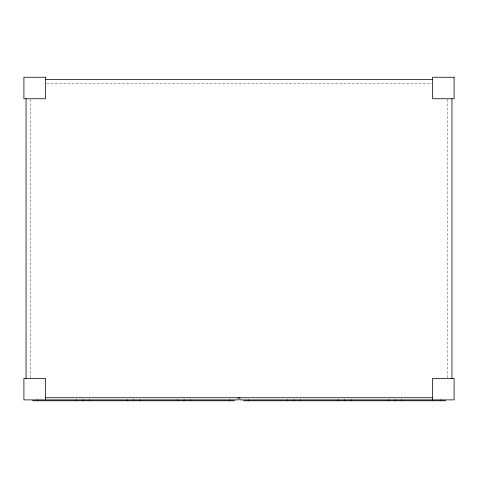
<?xml version="1.0" encoding="UTF-8"?>
<svg xmlns="http://www.w3.org/2000/svg" width="478" height="478" viewBox="0 0 478 478"><rect width="100%" height="100%" fill="white"/><g stroke="black" fill="none" stroke-linecap="round" stroke-linejoin="round"><path stroke-width="0.36" stroke-dasharray="2.39 1.79" d="M46.904 83.698L431.843 83.698M447.647 99.502L447.647 377.638M30.353 99.502L30.353 377.638"/><path stroke-width="0.72" d="M45.41 79.396L432.59 79.396M45.41 397.744L432.59 397.744M32.504 400.755L234.567 400.755M243.523 400.755L445.58 400.755M451.949 98.755L451.949 378.385M440.334 399.895L440.334 400.755M432.59 399.895L432.59 378.385L454.1 378.385L454.1 399.895L239.86 399.895L239.86 397.744M401.389 399.895L401.389 400.755M395.169 399.895L395.169 400.755M388.716 399.895L388.716 400.755M351.073 399.895L351.073 400.755M344.62 399.895L344.62 400.755M338.167 399.895L338.167 400.755M300.525 399.895L300.525 400.755M294.072 399.895L294.072 400.755M287.619 399.895L287.619 400.755M248.685 399.895L248.685 400.755M238.14 397.744L238.14 399.895L23.9 399.895L23.9 378.385L45.41 378.385L45.41 399.895M229.315 399.895L229.315 400.755M190.369 399.895L190.369 400.755M184.149 399.895L184.149 400.755M177.696 399.895L177.696 400.755M140.054 399.895L140.054 400.755M133.601 399.895L133.601 400.755M127.148 399.895L127.148 400.755M89.506 399.895L89.506 400.755M83.053 399.895L83.053 400.755M76.599 399.895L76.599 400.755M37.666 399.895L37.666 400.755M26.051 98.755L26.051 378.385M45.41 77.245L23.9 77.245L23.9 98.755L45.41 98.755L45.41 77.245M454.1 77.245L432.59 77.245L432.59 98.755L454.1 98.755L454.1 77.245"/></g></svg>
